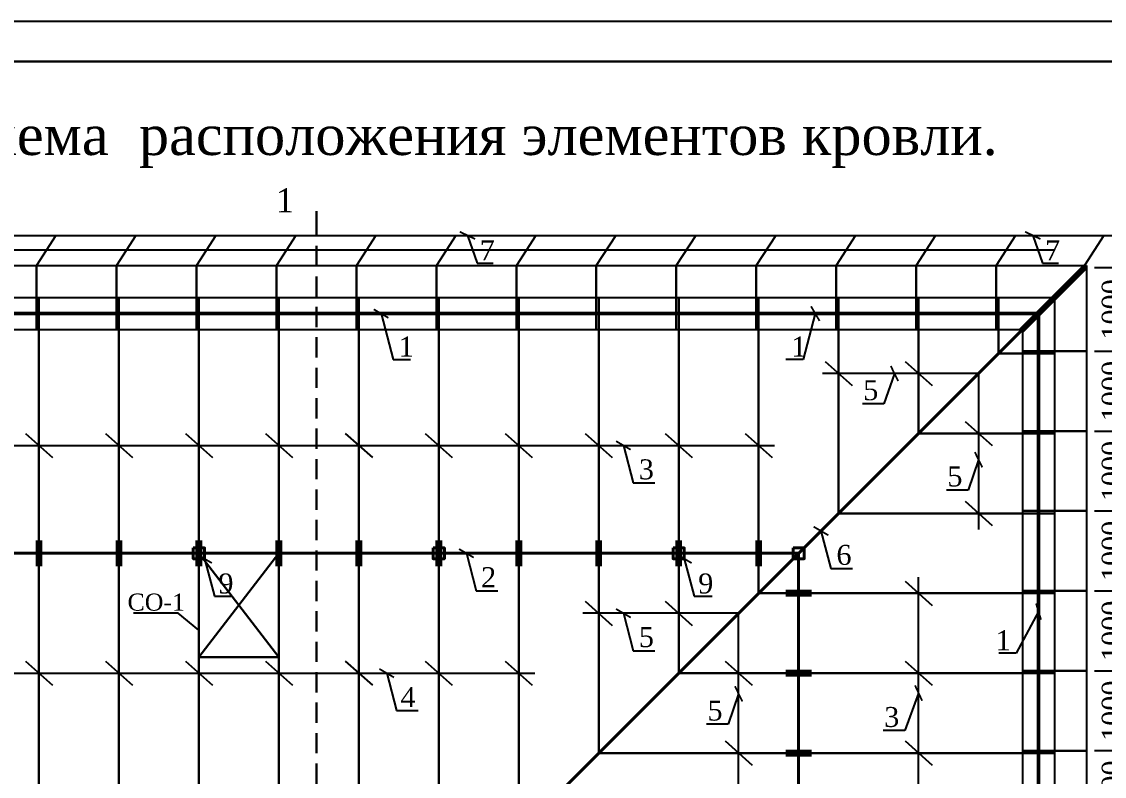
# Model space of a CAD drawing. Header units: millimetres. Extents: x 572274 to 2241483, y -888675 to -304135.
# Drawn here: x 1814436 to 1827976, y -625253 to -615807 of the extents above; entities that cross this region are included whole.
import ezdxf

# ---------------------------------------------------------------- set-up
doc = ezdxf.new("R2010")
doc.units = ezdxf.units.MM
doc.linetypes.add('ACAD_ISO04W100', pattern=[30, 24, -3, 0, -3])
doc.linetypes.add('DASHED2', pattern=[9.525, 6.35, -3.175])
doc.layers.add('PLAN', color=250, linetype='Continuous', lineweight=25)
doc.layers.add('Размерные линии', color=5, linetype='Continuous', lineweight=9)
doc.layers.add('Оси', color=10, linetype='ACAD_ISO04W100')
doc.styles.get("Standard").update_dxf_attribs({"font": 'isocpeur.ttf'})
doc.styles.add('WMF-Times New Roman0', font='times.ttf')
doc.dimstyles.new('Copy(2) of ISO-25', dxfattribs={"dimtxt": 300, "dimasz": 180, "dimexe": 60, "dimexo": 0, "dimgap": 80, "dimtad": 1, "dimtxsty": 'Standard', "dimblk": 'ARCHTICK', "dimcen": 150, "dimdle": 60, "dimazin": 0, "dimtfac": 1, "dimtmove": 0, "dimatfit": 3, "dimfxl": 60, "dimarcsym": 0})
doc.dimstyles.new('ISO-25$0', dxfattribs={"dimtxt": 300, "dimasz": 200, "dimexe": 100, "dimexo": 300, "dimgap": 50, "dimtad": 1, "dimdec": 0, "dimtxsty": 'Standard', "dimblk": 'OBLIQUE', "dimcen": 250, "dimdle": 150, "dimadec": 0, "dimazin": 0, "dimtfac": 1, "dimtdec": 0, "dimtmove": 0, "dimatfit": 3, "dimldrblk": 'OBLIQUE', "dimfxl": 1.25, "dimarcsym": 0})

# ---------------------------------------------------------------- blocks, each defined once
blk = doc.blocks.new('_Oblique')
at = {"color": 0, "linetype": 'ByBlock', "lineweight": -2}
blk.add_line((-0.5, -0.5), (0.5, 0.5), dxfattribs=at)
blk = doc.blocks.new('*D1205')
at = {"color": 0, "lineweight": -2, "transparency": 16777216}
for p, q in [((1828247, -625031), (1828247, -623831)), ((1827853, -623931), (1828347, -623931)), ((1827853, -624931), (1828347, -624931))]:
    blk.add_line(p, q, dxfattribs=at)
at = {"layer": 'Defpoints', "color": 0, "lineweight": 25, "transparency": 16777216}
for p in [(1827753, -623931), (1828247, -623931), (1827753, -624931)]:
    blk.add_point(p, dxfattribs=at)
at = {"color": 0, "lineweight": -2, "transparency": 16777216, "xscale": 180, "yscale": 180, "zscale": 180}
for p, rotation in [((1828247, -623931), 90), ((1828247, -624931), 270)]:
    blk.add_blockref('_Oblique', p, dxfattribs=dict(at, rotation=rotation))
at = {"color": 0, "lineweight": 25, "transparency": 16777216, "insert": (1828070, -624431), "char_height": 250, "attachment_point": 5, "rotation": 90, "style": 'WMF-Times New Roman0'}
blk.add_mtext('1000', dxfattribs=at)
blk = doc.blocks.new('*D1206')
at = {"color": 0, "lineweight": -2, "transparency": 16777216}
for p, q in [((1827853, -622931), (1828347, -622931)), ((1828247, -624031), (1828247, -622831)), ((1827853, -623931), (1828347, -623931))]:
    blk.add_line(p, q, dxfattribs=at)
at = {"layer": 'Defpoints', "color": 0, "lineweight": 25, "transparency": 16777216}
for p in [(1827753, -622931), (1828247, -622931), (1827753, -623931)]:
    blk.add_point(p, dxfattribs=at)
at = {"color": 0, "lineweight": -2, "transparency": 16777216, "xscale": 180, "yscale": 180, "zscale": 180}
for p, rotation in [((1828247, -622931), 90), ((1828247, -623931), 270)]:
    blk.add_blockref('_Oblique', p, dxfattribs=dict(at, rotation=rotation))
at = {"color": 0, "lineweight": 25, "transparency": 16777216, "insert": (1828070, -623431), "char_height": 250, "attachment_point": 5, "rotation": 90, "style": 'WMF-Times New Roman0'}
blk.add_mtext('1000', dxfattribs=at)
blk = doc.blocks.new('*D783')
at = {"color": 0, "lineweight": -2, "transparency": 16777216}
for p, q in [((1828247, -623031), (1828247, -621831)), ((1827853, -621931), (1828347, -621931)), ((1827853, -622931), (1828347, -622931))]:
    blk.add_line(p, q, dxfattribs=at)
at = {"layer": 'Defpoints', "color": 0, "lineweight": 25, "transparency": 16777216}
for p in [(1827753, -621931), (1828247, -621931), (1827753, -622931)]:
    blk.add_point(p, dxfattribs=at)
at = {"color": 0, "lineweight": -2, "transparency": 16777216, "xscale": 180, "yscale": 180, "zscale": 180}
for p, rotation in [((1828247, -621931), 90), ((1828247, -622931), 270)]:
    blk.add_blockref('_Oblique', p, dxfattribs=dict(at, rotation=rotation))
at = {"color": 0, "lineweight": 25, "transparency": 16777216, "insert": (1828070, -622431), "char_height": 250, "attachment_point": 5, "rotation": 90, "style": 'WMF-Times New Roman0'}
blk.add_mtext('1000', dxfattribs=at)
blk = doc.blocks.new('*D784')
at = {"color": 0, "lineweight": -2, "transparency": 16777216}
for p, q in [((1828247, -622031), (1828247, -620831)), ((1827853, -620931), (1828347, -620931)), ((1827853, -621931), (1828347, -621931))]:
    blk.add_line(p, q, dxfattribs=at)
at = {"layer": 'Defpoints', "color": 0, "lineweight": 25, "transparency": 16777216}
for p in [(1827753, -620931), (1828247, -620931), (1827753, -621931)]:
    blk.add_point(p, dxfattribs=at)
at = {"color": 0, "lineweight": -2, "transparency": 16777216, "xscale": 180, "yscale": 180, "zscale": 180}
for p, rotation in [((1828247, -620931), 90), ((1828247, -621931), 270)]:
    blk.add_blockref('_Oblique', p, dxfattribs=dict(at, rotation=rotation))
at = {"color": 0, "lineweight": 25, "transparency": 16777216, "insert": (1828070, -621431), "char_height": 250, "attachment_point": 5, "rotation": 90, "style": 'WMF-Times New Roman0'}
blk.add_mtext('1000', dxfattribs=at)
blk = doc.blocks.new('*D785')
at = {"color": 0, "lineweight": -2, "transparency": 16777216}
for p, q in [((1828247, -621031), (1828247, -619831)), ((1827853, -619931), (1828347, -619931)), ((1827853, -620931), (1828347, -620931))]:
    blk.add_line(p, q, dxfattribs=at)
at = {"layer": 'Defpoints', "color": 0, "lineweight": 25, "transparency": 16777216}
for p in [(1827753, -619931), (1828247, -619931), (1827753, -620931)]:
    blk.add_point(p, dxfattribs=at)
at = {"color": 0, "lineweight": -2, "transparency": 16777216, "xscale": 180, "yscale": 180, "zscale": 180}
for p, rotation in [((1828247, -619931), 90), ((1828247, -620931), 270)]:
    blk.add_blockref('_Oblique', p, dxfattribs=dict(at, rotation=rotation))
at = {"color": 0, "lineweight": 25, "transparency": 16777216, "insert": (1828070, -620431), "char_height": 250, "attachment_point": 5, "rotation": 90, "style": 'WMF-Times New Roman0'}
blk.add_mtext('1000', dxfattribs=at)
blk = doc.blocks.new('*D786')
at = {"color": 0, "lineweight": -2, "transparency": 16777216}
for p, q in [((1827853, -618886), (1828347, -618886)), ((1828247, -620031), (1828247, -618786)), ((1827853, -619931), (1828347, -619931))]:
    blk.add_line(p, q, dxfattribs=at)
at = {"layer": 'Defpoints', "color": 0, "lineweight": 25, "transparency": 16777216}
for p in [(1827753, -618886), (1828247, -618886), (1827753, -619931)]:
    blk.add_point(p, dxfattribs=at)
at = {"color": 0, "lineweight": -2, "transparency": 16777216, "xscale": 180, "yscale": 180, "zscale": 180}
for p, rotation in [((1828247, -618886), 90), ((1828247, -619931), 270)]:
    blk.add_blockref('_Oblique', p, dxfattribs=dict(at, rotation=rotation))
at = {"color": 0, "lineweight": 25, "transparency": 16777216, "insert": (1828070, -619409), "char_height": 250, "attachment_point": 5, "rotation": 90, "style": 'WMF-Times New Roman0'}
blk.add_mtext('1000', dxfattribs=at)
blk = doc.blocks.new('*D818')
at = {"color": 0, "lineweight": -2, "transparency": 16777216}
for p, q in [((1828247, -626031), (1828247, -624831)), ((1827853, -624931), (1828347, -624931)), ((1827853, -625931), (1828347, -625931))]:
    blk.add_line(p, q, dxfattribs=at)
at = {"layer": 'Defpoints', "color": 0, "lineweight": 25, "transparency": 16777216}
for p in [(1827753, -624931), (1828247, -624931), (1827753, -625931)]:
    blk.add_point(p, dxfattribs=at)
at = {"color": 0, "lineweight": -2, "transparency": 16777216, "xscale": 180, "yscale": 180, "zscale": 180}
for p, rotation in [((1828247, -624931), 90), ((1828247, -625931), 270)]:
    blk.add_blockref('_Oblique', p, dxfattribs=dict(at, rotation=rotation))
at = {"color": 0, "lineweight": 25, "transparency": 16777216, "insert": (1828070, -625431), "char_height": 250, "attachment_point": 5, "rotation": 90, "style": 'WMF-Times New Roman0'}
blk.add_mtext('1000', dxfattribs=at)
blk = doc.blocks.new('_ArchTick')
at = {"color": 0, "linetype": 'ByBlock', "const_width": 0.15}
blk.add_lwpolyline([(-0.5, -0.5), (0.5, 0.5)], dxfattribs=at)

msp = doc.modelspace()

# ---------------------------------------------------------------- linework, layer by layer
at = {"color": 5, "lineweight": 25}
for p, q in [((1805107.657, -618482.793), (1828247.233, -618482.793)), ((1814865.67, -618482.793), (1814622.885, -618861.173)), ((1815865.67, -618482.793), (1815622.885, -618861.173)), ((1816865.67, -618482.793), (1816622.885, -618861.173)), ((1817865.67, -618482.793), (1817622.885, -618861.173)), ((1818865.67, -618482.793), (1818622.885, -618861.173)), ((1819865.67, -618482.793), (1819622.885, -618861.173)), ((1820865.67, -618482.793), (1820622.885, -618861.173)), ((1821865.67, -618482.793), (1821622.885, -618861.173)), ((1822865.67, -618482.793), (1822622.885, -618861.173)), ((1823865.67, -618482.793), (1823622.885, -618861.173)), ((1824865.67, -618482.793), (1824622.885, -618861.173)), ((1825865.67, -618482.793), (1825622.885, -618861.173)), ((1826865.67, -618482.793), (1826622.885, -618861.173)), ((1827970.67, -618482.793), (1827727.885, -618861.173)), ((1824483.8, -620059.792), (1824821.971, -620362.553)), ((1825483.8, -620059.792), (1825821.971, -620362.553)), ((1826402.885, -620211.173), (1824452.885, -620211.173)), ((1826402.885, -620211.173), (1826402.885, -622161.173)), ((1826233.8, -620809.792), (1826571.971, -621112.553)), ((1814483.8, -620959.792), (1814821.971, -621262.553)), ((1815483.8, -620959.792), (1815821.971, -621262.553)), ((1816483.8, -620959.792), (1816821.971, -621262.553)), ((1817483.8, -620959.792), (1817821.971, -621262.553)), ((1818483.8, -620959.792), (1818821.971, -621262.553)), ((1819483.8, -620959.792), (1819821.971, -621262.553)), ((1820483.8, -620959.792), (1820821.971, -621262.553)), ((1821483.8, -620959.792), (1821821.971, -621262.553)), ((1822483.8, -620959.792), (1822821.971, -621262.553)), ((1823483.8, -620959.792), (1823821.971, -621262.553)), ((1809452.885, -621111.173), (1823852.885, -621111.173)), ((1826233.8, -621809.792), (1826571.971, -622112.553)), ((1825483.8, -622809.792), (1825821.971, -623112.553)), ((1825652.885, -631161.173), (1825652.885, -622761.173)), ((1821483.8, -623059.792), (1821821.971, -623362.553)), ((1822483.8, -623059.792), (1822821.971, -623362.553)), ((1823402.885, -623211.173), (1821452.885, -623211.173)), ((1823402.885, -630711.173), (1823402.885, -623211.173)), ((1814483.8, -623809.792), (1814821.971, -624112.553)), ((1815483.8, -623809.792), (1815821.971, -624112.553)), ((1816483.8, -623809.792), (1816821.971, -624112.553)), ((1817483.8, -623809.792), (1817821.971, -624112.553)), ((1818483.8, -623809.792), (1818821.971, -624112.553)), ((1819483.8, -623809.792), (1819821.971, -624112.553)), ((1820483.8, -623809.792), (1820821.971, -624112.553)), ((1823233.8, -623809.792), (1823571.971, -624112.553)), ((1825483.8, -623809.792), (1825821.971, -624112.553)), ((1812452.885, -623961.173), (1820852.885, -623961.173)), ((1823233.8, -624809.792), (1823571.971, -625112.553)), ((1825483.8, -624809.792), (1825821.971, -625112.553))]:
    msp.add_line(p, q, dxfattribs=at)
at = {"color": 1, "linetype": 'DASHED2', "lineweight": 30, "ltscale": 40}
msp.add_line((1818122.885, -637156.338), (1818122.885, -618482.793), dxfattribs=at)
at = {"lineweight": 30}
for p, q in [((1814622.885, -619661.173), (1814622.885, -618861.173)), ((1815622.885, -619661.173), (1815622.885, -618861.173)), ((1816622.885, -619661.173), (1816622.885, -618861.173)), ((1817622.885, -619661.173), (1817622.885, -618861.173)), ((1818622.885, -619661.173), (1818622.885, -618861.173)), ((1819622.885, -619661.173), (1819622.885, -618861.173)), ((1820622.885, -619661.173), (1820622.885, -618861.173)), ((1821622.885, -619661.173), (1821622.885, -618861.173)), ((1822622.885, -619661.173), (1822622.885, -618861.173)), ((1823622.885, -619661.173), (1823622.885, -618861.173)), ((1824622.885, -619661.173), (1824622.885, -618861.173)), ((1825622.885, -619661.173), (1825622.885, -618861.173)), ((1826622.885, -619661.173), (1826622.885, -618861.173)), ((1814652.885, -634661.173), (1814652.885, -619261.173)), ((1815652.885, -634661.173), (1815652.885, -619261.173)), ((1816652.885, -634661.173), (1816652.885, -619261.173)), ((1817652.885, -634661.173), (1817652.885, -619261.173)), ((1818652.885, -634661.173), (1818652.885, -619261.173)), ((1819652.885, -634661.173), (1819652.885, -619261.173)), ((1820652.885, -625961.173), (1820652.885, -619261.173)), ((1821652.885, -624961.173), (1821652.885, -619261.173)), ((1822652.885, -623961.173), (1822652.885, -619261.173)), ((1823652.885, -622961.173), (1823652.885, -619261.173)), ((1824652.885, -621961.173), (1824652.885, -619261.173)), ((1825652.885, -620961.173), (1825652.885, -619261.173)), ((1826652.885, -619961.173), (1826652.885, -619261.173)), ((1826652.885, -619961.173), (1827352.885, -619961.173)), ((1826952.885, -619931.173), (1827752.885, -619931.173)), ((1825652.885, -620961.173), (1827352.885, -620961.173)), ((1826952.885, -620931.173), (1827752.885, -620931.173)), ((1824652.885, -621961.173), (1827352.885, -621961.173)), ((1826952.885, -621931.173), (1827752.885, -621931.173)), ((1817652.885, -623761.72), (1816652.885, -622461.173)), ((1817652.885, -622461.173), (1816652.885, -623761.72)), ((1826952.885, -622931.173), (1827752.885, -622931.173)), ((1823652.885, -622961.173), (1827352.885, -622961.173)), ((1817652.885, -623761.72), (1816652.885, -623761.72)), ((1822652.885, -623961.173), (1827352.885, -623961.173)), ((1826952.885, -623931.173), (1827752.885, -623931.173)), ((1821652.885, -624961.173), (1827352.885, -624961.173)), ((1826952.885, -624931.173), (1827752.885, -624931.173))]:
    msp.add_line(p, q, dxfattribs=at)
at = {"lineweight": 40}
for p, q in [((1826927.885, -619661.173), (1827727.885, -618861.173)), ((1827752.885, -618886.173), (1826952.885, -619686.173)), ((1827352.885, -619261.173), (1819652.885, -626961.173)), ((1809152.885, -622461.173), (1824152.885, -622461.173)), ((1824152.885, -622461.173), (1824152.885, -631461.173))]:
    msp.add_line(p, q, dxfattribs=at)
at = {"color": 0, "lineweight": 50}
for p, q in [((1814632.885, -622299.873), (1814632.885, -622622.472)), ((1814672.885, -622299.873), (1814672.885, -622622.472)), ((1815632.885, -622299.873), (1815632.885, -622622.472)), ((1815672.885, -622299.873), (1815672.885, -622622.472)), ((1816632.885, -622299.873), (1816632.885, -622622.472)), ((1816672.885, -622299.873), (1816672.885, -622622.472)), ((1817632.885, -622299.873), (1817632.885, -622622.472)), ((1817672.885, -622299.873), (1817672.885, -622622.472)), ((1818632.885, -622299.873), (1818632.885, -622622.472)), ((1818672.885, -622299.873), (1818672.885, -622622.472)), ((1819632.885, -622299.873), (1819632.885, -622622.472)), ((1819672.885, -622299.873), (1819672.885, -622622.472)), ((1820632.885, -622299.873), (1820632.885, -622622.472)), ((1820672.885, -622299.873), (1820672.885, -622622.472)), ((1821632.885, -622299.873), (1821632.885, -622622.472)), ((1821672.885, -622299.873), (1821672.885, -622622.472)), ((1822632.885, -622299.873), (1822632.885, -622622.472)), ((1822672.885, -622299.873), (1822672.885, -622622.472)), ((1823632.885, -622299.873), (1823632.885, -622622.472)), ((1823672.885, -622299.873), (1823672.885, -622622.472)), ((1824314.185, -622941.173), (1823991.586, -622941.173)), ((1824314.185, -622981.173), (1823991.586, -622981.173)), ((1824314.185, -623941.173), (1823991.586, -623941.173)), ((1824314.185, -623981.173), (1823991.586, -623981.173)), ((1824314.185, -624941.173), (1823991.586, -624941.173)), ((1824314.185, -624981.173), (1823991.586, -624981.173))]:
    msp.add_line(p, q, dxfattribs=at)
at = {"lineweight": 25, "ltscale": 100}
msp.add_lwpolyline([(1799981.068, -645507.415), (1841981.068, -645507.415), (1841981.068, -615807.415), (1799981.068, -615807.415)], close=True, dxfattribs=at)
at = {"color": 1, "lineweight": 30}
msp.add_lwpolyline([(1801981.068, -645007.415), (1841481.068, -645007.415), (1841481.068, -616307.415), (1801981.068, -616307.415)], close=True, dxfattribs=at)
at = {"lineweight": 9}
msp.add_lwpolyline([(1818122.885, -618482.793, 30.655, 30.655, 0), (1818122.885, -618176.246, 30.655, 30.655, 0), (1818122.885, -618278.428, 0, 40.873, 0), (1817918.52, -618278.428, 0, 0, 0), (1817537.764, -618278.428, 0, 0, 0)], format="xyseb", dxfattribs=at)
at = {"lineweight": 40}
for points in [[(1816582.402, -622392.75), (1816723.369, -622392.75), (1816723.369, -622529.596), (1816582.402, -622529.596)], [(1819582.402, -622392.75), (1819723.369, -622392.75), (1819723.369, -622529.596), (1819582.402, -622529.596)], [(1822582.402, -622392.75), (1822723.369, -622392.75), (1822723.369, -622529.596), (1822582.402, -622529.596)], [(1824082.402, -622392.75), (1824223.369, -622392.75), (1824223.369, -622529.596), (1824082.402, -622529.596)]]:
    msp.add_lwpolyline(points, close=True, dxfattribs=at)
at = {"lineweight": 25}
msp.add_lwpolyline([(1816652.885, -623422.879), (1816392.202, -623210.388), (1815835.686, -623210.388)], dxfattribs=at)
at = {"layer": 'Оси', "color": 0, "linetype": 'ByBlock', "ltscale": 50}
for p, q in [((1804547.697, -618661.173), (1827352.885, -618661.173)), ((1805552.885, -618861.173), (1827752.885, -618861.173)), ((1827752.885, -618861.173), (1827752.885, -635061.173)), ((1805952.885, -619261.173), (1827352.885, -619261.173)), ((1827352.885, -619261.173), (1827352.885, -634661.173)), ((1806352.885, -619661.173), (1826952.885, -619661.173)), ((1826952.885, -619661.173), (1826952.885, -634261.173))]:
    msp.add_line(p, q, dxfattribs=at)
at = {"layer": 'Оси', "linetype": 'ByBlock', "lineweight": 50, "ltscale": 50}
for p, q in [((1806152.885, -619461.173), (1827152.885, -619461.173)), ((1827152.885, -619461.173), (1827152.885, -634461.173))]:
    msp.add_line(p, q, dxfattribs=at)

# ---------------------------------------------------------------- texts
at = {"color": 0, "insert": (1811229.361, -616976.224), "char_height": 500, "width": 22419.10382, "attachment_point": 1, "style": 'WMF-Times New Roman0'}
msp.add_mtext('            Схема  расположения элементов кровли.', dxfattribs=at)
at = {"lineweight": 25, "insert": (1817615.536, -617893.414), "char_height": 300, "width": 222.127, "attachment_point": 1, "style": 'WMF-Times New Roman0'}
msp.add_mtext('1', dxfattribs=at)
at = {"color": 7, "insert": (1815760.328, -622965.039), "char_height": 214.0836, "width": 1042.7589, "attachment_point": 1, "style": 'WMF-Times New Roman0'}
msp.add_mtext('CO-1', dxfattribs=at)
at = {"layer": 'PLAN', "color": 0, "lineweight": 50, "ltscale": 0.2, "char_height": 250, "width": 392.79584}
for s, insert, attachment_point in [('{\\fTimes New Roman|b0|i0|c204|p18;7}', (1820164.309, -618544.226), 1), ('{\\fTimes New Roman|b0|i0|c204|p18;7}', (1827234.309, -618544.226), 1), ('{\\fTimes New Roman|b0|i0|c0|p18;1}', (1819151.585, -619748.893), 1), ('{\\fTimes New Roman|b0|i0|c0|p18;1}', (1824060.8, -619748.747), 1), ('{\\fTimes New Roman|b0|i0|c204|p18;5}', (1825149.645, -620295.007), 3), ('{\\fTimes New Roman|b0|i0|c204|p18;3}', (1822154.309, -621285.007), 1), ('{\\fTimes New Roman|b0|i0|c204|p18;5}', (1826201.462, -621374.226), 3), ('{\\fTimes New Roman|b0|i0|c204|p18;6}', (1824625.608, -622355.525), 1), ('{\\fTimes New Roman|b0|i0|c204|p18;2}', (1820181.354, -622635.007), 1), ('{\\fTimes New Roman|b0|i0|c204|p18;9}', (1816896.609, -622713.43), 1), ('{\\fTimes New Roman|b0|i0|c204|p18;9}', (1822896.609, -622713.43), 1), ('{\\fTimes New Roman|b0|i0|c204|p18;5}', (1822154.309, -623385.007), 1), ('{\\fTimes New Roman|b0|i0|c0|p18;1}', (1826804.649, -623425.038), 3), ('{\\fTimes New Roman|b0|i0|c204|p18;4}', (1819174.309, -624135.007), 1), ('{\\fTimes New Roman|b0|i0|c204|p18;5}', (1823201.462, -624304.226), 3), ('{\\fTimes New Roman|b0|i0|c204|p18;3}', (1825411.462, -624384.226), 3)]:
    msp.add_mtext(s, dxfattribs=dict(at, insert=insert, attachment_point=attachment_point))

# ---------------------------------------------------------------- dimensions: what is measured, and where the dimension line sits
at = {"lineweight": 25}
dim = msp.add_linear_dim(base=(1828247.233, -618886.173), p1=(1827752.885, -619931.173), p2=(1827752.885, -618886.173), angle=90, text='1000', dimstyle='ISO-25$0', override={"dimtxt": 250, "dimasz": 180, "dimexo": 100, "dimtxsty": 'WMF-Times New Roman0', "dimdle": 100, "dimtmove": 1, "dimfxl": 300, "dimarcsym": 1}, dxfattribs=at)
dim.commit()
dim.dimension.update_dxf_attribs({"geometry": '*D786', "text_midpoint": (1828070.07, -619408.673)})
for base, p1, p2, picture, middle in [((1828247.233, -619931.173), (1827752.885, -620931.173), (1827752.885, -619931.173), '*D785', (1828070.07, -620431.173)), ((1828247.233, -620931.173), (1827752.885, -621931.173), (1827752.885, -620931.173), '*D784', (1828070.07, -621431.173)), ((1828247.233, -621931.173), (1827752.885, -622931.173), (1827752.885, -621931.173), '*D783', (1828070.07, -622431.173)), ((1828247.233, -622931.173), (1827752.885, -623931.173), (1827752.885, -622931.173), '*D1206', (1828070.07, -623431.173)), ((1828247.233, -623931.173), (1827752.885, -624931.173), (1827752.885, -623931.173), '*D1205', (1828070.07, -624431.173)), ((1828247.233, -624931.173), (1827752.885, -625931.173), (1827752.885, -624931.173), '*D818', (1828070.07, -625431.173))]:
    dim = msp.add_linear_dim(base=base, p1=p1, p2=p2, angle=90, dimstyle='ISO-25$0', override={"dimtxt": 250, "dimasz": 180, "dimexo": 100, "dimtxsty": 'WMF-Times New Roman0', "dimdle": 100, "dimtmove": 1, "dimfxl": 300, "dimarcsym": 1}, dxfattribs=at)
    dim.commit()
    dim.dimension.update_dxf_attribs({"geometry": picture, "text_midpoint": middle})

# ---------------------------------------------------------------- leaders
at = {"layer": 'Размерные линии', "lineweight": 0, "ltscale": 25}
for points in [[(1820011.068, -618482.793), (1820134.256, -618829.579), (1820334.481, -618829.625)], [(1827081.068, -618482.793), (1827204.256, -618829.579), (1827404.481, -618829.625)], [(1818931.068, -619461.173), (1819081.531, -620034.247), (1819301.067, -620034.309)], [(1824361.068, -619461.173), (1824210.283, -620034.162), (1823990.747, -620034.1)], [(1825351.068, -620211.173), (1825219.698, -620590.36), (1824949.93, -620590.422)], [(1821961.068, -621111.173), (1822084.256, -621580.36), (1822354.023, -621580.422)], [(1826402.885, -621290.391), (1826271.515, -621669.579), (1826001.747, -621669.641)], [(1824432.368, -622181.691), (1824555.555, -622650.878), (1824825.323, -622650.94)], [(1819998.113, -622461.173), (1820121.3, -622930.36), (1820391.068, -622930.422)], [(1816723.369, -622529.596), (1816846.556, -622998.783), (1817071.069, -622998.835)], [(1822723.369, -622529.596), (1822846.556, -622998.783), (1823071.069, -622998.835)], [(1827152.885, -623190.391), (1826874.703, -623710.391), (1826655.167, -623710.453)], [(1821961.068, -623211.173), (1822084.256, -623680.36), (1822354.023, -623680.422)], [(1819001.068, -623961.173), (1819124.256, -624430.36), (1819394.023, -624430.422)], [(1823402.885, -624220.391), (1823271.515, -624599.579), (1823001.747, -624599.641)], [(1825652.885, -624210.391), (1825481.515, -624679.579), (1825211.747, -624679.641)]]:
    msp.add_leader(points, dimstyle='Copy(2) of ISO-25', override={"dimasz": 150, "dimtad": 0, "dimldrblk": 'ArchTick'}, dxfattribs=at)

doc.saveas('drawing.dxf')
